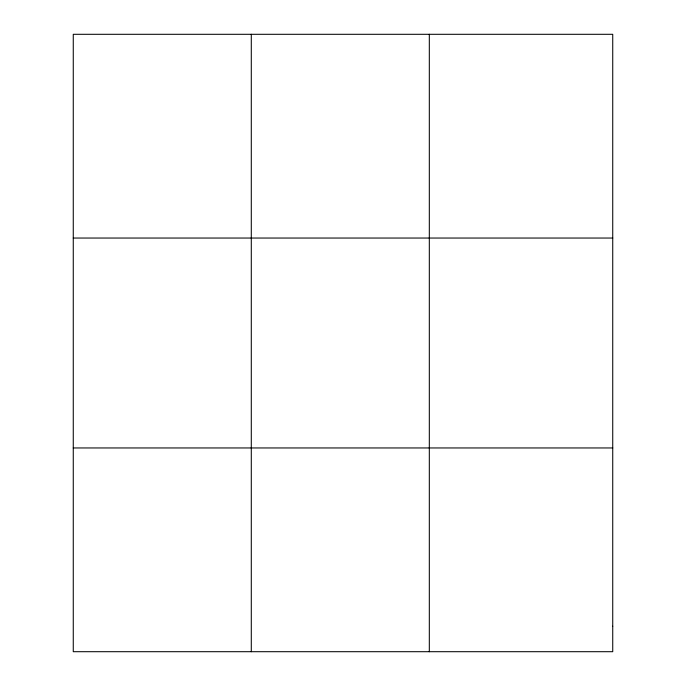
<?xml version="1.0" encoding="UTF-8"?>
<svg xmlns="http://www.w3.org/2000/svg" width="686" height="686" viewBox="0 0 686 686"><rect width="100%" height="100%" fill="white"/><g stroke="black" fill="none" stroke-linecap="round" stroke-linejoin="round"><path stroke-width="1.03" d="M251.29 34.3L251.29 651.7M429.316 34.3L429.316 651.7M73.265 238.042L612.735 238.042M73.265 447.958L612.735 447.958M612.735 626.232L612.735 651.7L73.265 651.7L73.265 34.3L612.735 34.3L612.735 626.232"/></g></svg>
